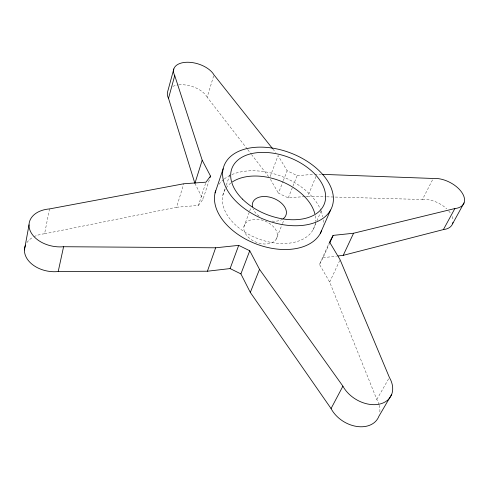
<?xml version="1.0" encoding="UTF-8"?>
<svg xmlns="http://www.w3.org/2000/svg" width="489" height="489" viewBox="0 0 489 489"><rect width="100%" height="100%" fill="white"/><g stroke="black" fill="none" stroke-linecap="round" stroke-linejoin="round"><path stroke-width="0.37" stroke-dasharray="2.44 1.83" d="M33.943 236.707A26.858 18.765 9.9 0 1 44.597 233.779L49.499 208.925M247.281 149.035L207.177 97.195L213.956 74.86M44.597 233.779L176.572 207.244L183.754 183.772M176.572 207.244L198.43 205.423L205.961 182.171M198.43 205.423L202.978 199.267L209.83 178.271M222.874 195.172L225.056 188.791M226.266 185.245L229.903 174.61M243.919 226.688L249.482 211.645M249.745 210.93L250.808 208.063M270.197 176.566L278.088 155.581L287.141 170.789L297.159 175.588L313.907 174.384M304.781 196.541L288.265 197.923L278.437 193.186L283.058 181.285M283.333 180.588L287.141 170.789M288.265 197.923L297.159 175.588M276.236 239.115A17.433 11.43 21.1 0 0 257.899 219.365A17.433 11.43 21.1 0 0 247.55 236.45A17.433 11.43 21.1 0 0 276.236 239.115L282.22 224.237M282.508 223.528L283.932 219.989M305.533 196.48L307.783 196.291L316.383 175.545M313.033 229.842L315.705 223.65M316.89 220.9L321.34 210.582M379.012 404.617A27.586 20.153 31.3 0 0 376.811 399.495L329.665 282.08L319.5 264.439L329.574 242.073M319.5 264.439L323.076 257.703L329.482 243.504M329.665 282.08L340.093 259.745M326.768 196.822L422.441 199.506L433.23 178.473M376.811 399.495L389.403 377.465M323.076 257.703L336.505 256.132M314.671 174.328L321.511 174.328M307.783 196.291L326.01 196.798M272.862 149.004L275.71 152.592M247.752 149.634L251.016 153.852M251.48 154.457L269.665 177.965M270.429 179.286L278.437 193.186M194.903 183.375L202.978 199.267M282.715 219.096A17.781 11.333 21.1 0 1 272.043 221.095M259.188 216.15A17.781 11.333 21.1 0 1 253.027 208.815M219.017 184.329A56.62 36.125 21.1 0 1 223.711 179.426M224.329 178.943A56.62 36.125 21.1 0 1 231.273 174.854M231.951 174.561A56.62 36.125 21.1 0 1 320.918 210.472M321.181 211.144A56.62 36.125 21.1 0 1 322.783 216.81M323.18 219.885A56.62 36.125 21.1 0 1 323.137 224.372M315.497 222.147A48.521 30.948 21.1 0 1 259.011 239.072A48.521 30.948 21.1 0 1 225.362 189.029M226.181 187.794A48.521 30.948 21.1 0 1 231.138 182.807M315.271 215.832A48.521 30.948 21.1 0 1 315.558 221.468M26.919 242.599A26.858 18.765 9.9 0 1 32.665 237.409M379.195 405.259A27.586 20.153 31.3 0 1 379.812 412.374M172.849 86.4A21.223 12.219 16.8 0 1 178.173 84.945M178.852 84.866A21.223 12.219 16.8 0 1 207.177 97.195M422.441 199.506A21.883 12.818 27 0 1 446.738 208.852M448.761 210.985A21.883 12.818 27 0 1 450.913 213.931M452.221 216.554A21.883 12.818 27 0 1 453.089 220.356"/><path stroke-width="0.73" d="M24.45 249.934L29.016 224.854M25.52 245.13A26.858 18.765 9.9 0 0 32.115 264.292A26.858 18.765 9.9 0 0 58.215 271.523L63.582 246.725A27.451 18.692 10.4 0 1 29.939 230.178A27.451 18.692 10.4 0 1 49.499 208.925L183.754 183.772L205.961 182.171L210.539 176.095L202.201 160.215L174.726 75.587A21.602 12.06 17 0 1 187.067 62.25A21.602 12.06 17 0 1 213.956 74.86L272.385 148.405M173.821 68.949L167.66 91.651A21.223 12.219 16.8 0 0 168.509 98.344L194.903 183.375L202.201 160.215M168.509 98.344L174.726 75.587M210.068 177.544L210.539 176.095M215.074 192.898L223.161 168.729M58.215 271.523L207.415 271.224L215.649 247.795L238.711 245.362L249.751 250.765L259.506 269.335L342.911 386.169A28.215 20.104 30.7 0 0 378.737 404.262A28.215 20.104 30.7 0 0 389.403 377.465L340.093 259.745L329.574 242.073L333.137 235.392L353.571 233.235L454.874 208.546A22.28 12.665 26.8 0 0 461.512 191.969A22.28 12.665 26.8 0 0 433.23 178.473L322.275 174.359M207.415 271.224L230.099 268.571L238.711 245.362M391.707 394.33L378.871 416.31A27.586 20.153 31.3 0 1 356.42 426.396A27.586 20.153 31.3 0 1 331.059 408.553L250.313 292.422L240.9 273.895L249.751 250.765M250.313 292.422L259.506 269.335M320.344 233.381L330.588 210.044A57.775 35.764 21.1 0 0 266.841 147.415A57.775 35.764 21.1 0 0 236.572 201.884A57.775 35.764 21.1 0 0 330.588 210.044M329.788 242.831L333.137 235.392M338.003 255.961L343.223 255.35L353.571 233.235M331.059 408.553L342.911 386.169M343.223 255.35L443.407 229.585L454.874 208.546M452.569 223.773L464.073 202.868M63.582 246.725L215.649 247.795M230.099 268.571L240.9 273.895M252.44 206.865A17.781 11.333 21.1 0 1 273.4 198.277A17.781 11.333 21.1 0 1 283.253 218.717M321.591 230.753A56.62 36.125 21.1 0 1 256.481 244.084A56.62 36.125 21.1 0 1 215.661 190.796M232.336 181.963A48.521 30.948 21.1 0 1 280.069 180.863A48.521 30.948 21.1 0 1 314.812 213.687M452.942 222.471A21.883 12.818 27 0 1 443.407 229.585M242.458 199.096A49.505 30.642 21.1 0 0 323.119 206.456A49.505 30.642 21.1 0 0 268.864 152.647A49.505 30.642 21.1 0 0 242.458 199.096"/></g></svg>
